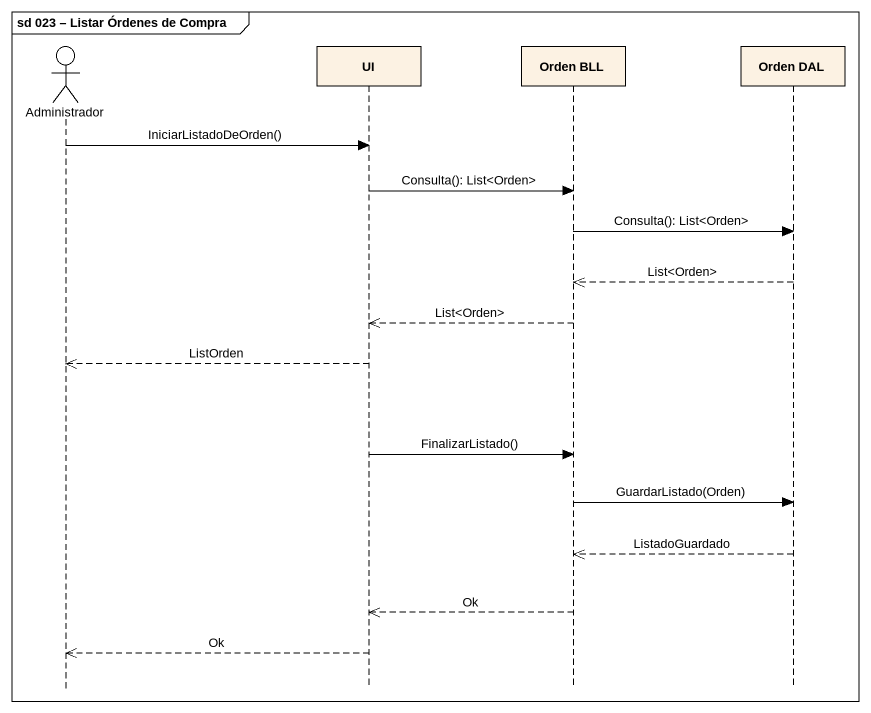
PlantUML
@startuml
mainframe sd 023 – Listar Órdenes de Compra
hide footbox
actor Administrador
participant UI
participant "Orden BLL" as Orden_BLL
participant "Orden DAL" as Orden_DAL

Administrador -> UI : IniciarListadoDeOrden()
UI -> Orden_BLL : Consulta(): List<Orden>
Orden_BLL -> Orden_DAL : Consulta(): List<Orden>
Orden_DAL -->> Orden_BLL : List<Orden>
Orden_BLL -->> UI : List<Orden>
UI -->> Administrador : ListOrden
UI -> Orden_BLL : FinalizarListado()
Orden_BLL -> Orden_DAL : GuardarListado(Orden)
Orden_DAL -->> Orden_BLL : ListadoGuardado
Orden_BLL -->> UI : Ok
UI -->> Administrador : Ok
@enduml
